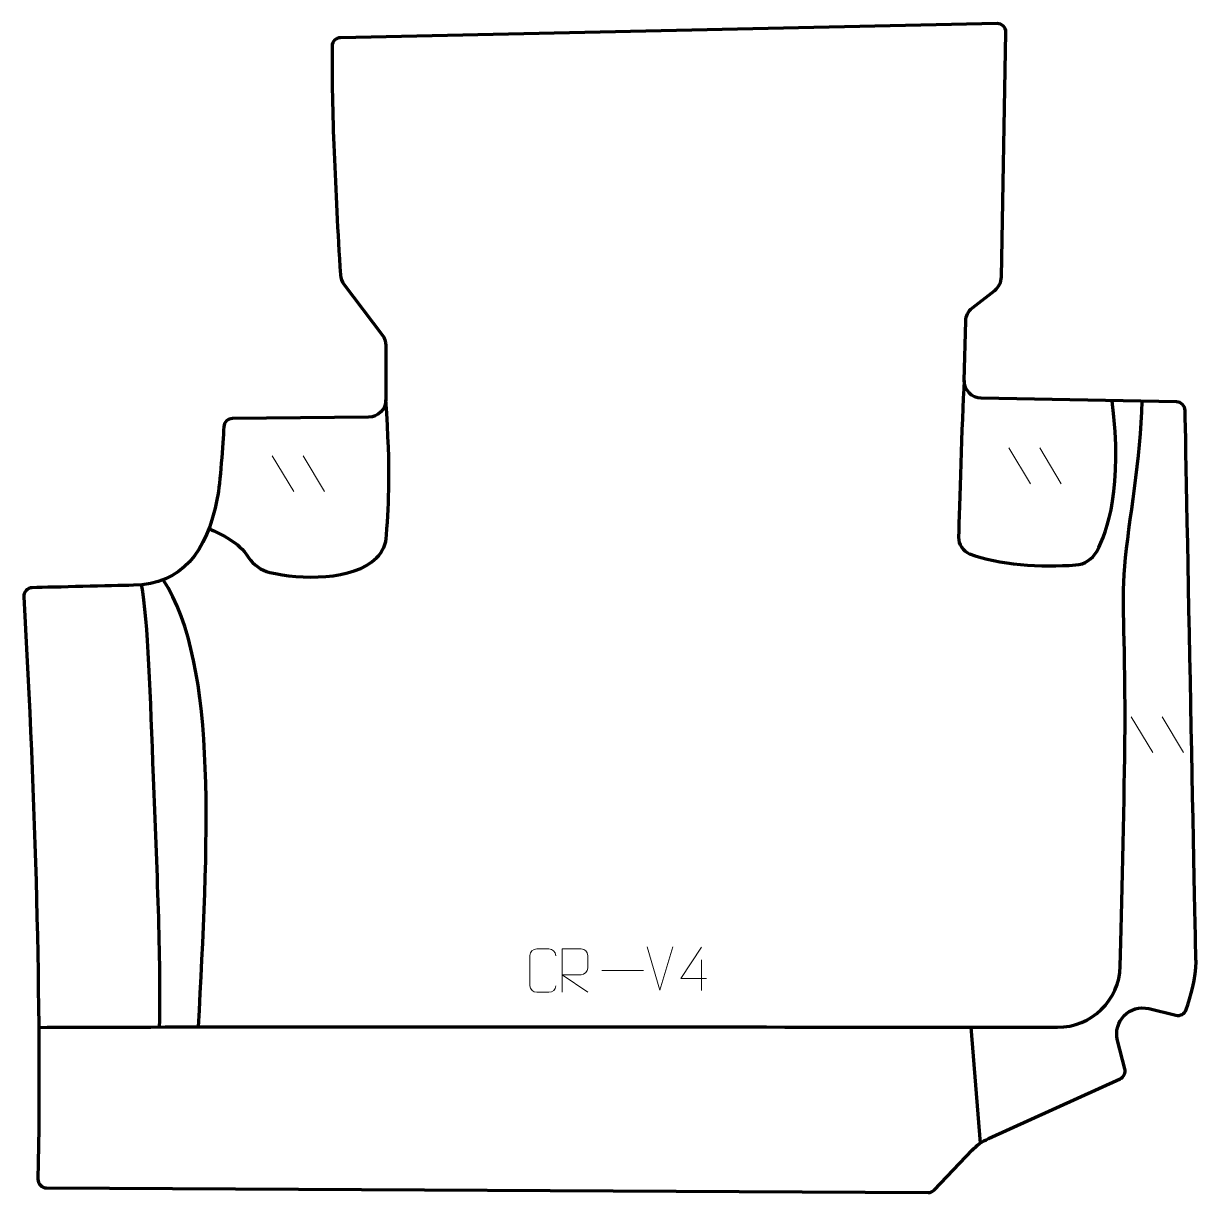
# Model space of a CAD drawing. Header units: millimetres. Extents: x -337 to 337, y -336 to 336.
import ezdxf

# ---------------------------------------------------------------- set-up
doc = ezdxf.new("R2010")
doc.units = ezdxf.units.MM
doc.header["$MEASUREMENT"] = 0
for name, color, linetype in [('layer 1', 7, 'Continuous'), ('layer 2', 7, 'Continuous'), ('layer 3', 7, 'Continuous')]:
    doc.layers.add(name, color=color, linetype=linetype)

msp = doc.modelspace()

# ---------------------------------------------------------------- linework, layer by layer
at = {"layer": 'layer 1', "color": 250, "lineweight": 9}
for points in [[(229.3682, 92.0431), (229.3682, 92.0431), (241.7325, 71.4988), (241.7325, 71.4988)], [(247.0981, 92.0431), (247.0981, 92.0431), (259.4624, 71.4988), (259.4624, 71.4988)], [(-194.0982, 87.5179), (-194.0982, 87.5179), (-181.7339, 66.9736), (-181.7339, 66.9736)], [(-176.3683, 87.5179), (-176.3683, 87.5179), (-164.004, 66.9736), (-164.004, 66.9736)], [(299.6898, -62.5187), (299.6898, -62.5187), (312.0541, -83.063), (312.0541, -83.063)], [(317.4197, -62.5187), (317.4197, -62.5187), (329.784, -83.063), (329.784, -83.063)], [(28.7813, -219.7301), (28.7813, -219.7301), (21.4595, -194.7765), (21.4595, -194.7765)], [(36.1032, -194.7765), (36.1032, -194.7765), (28.7814, -219.7301), (28.7814, -219.7301)], [(52.642, -202.2815), (52.642, -202.2815), (52.642, -219.9462), (52.642, -219.9462)], [(-4.6566, -208.3822), (-4.6566, -208.3822), (19.3214, -208.3822), (19.3214, -208.3822)]]:
    msp.add_open_spline(points, degree=3, dxfattribs=at)
for points, knots in [([(55.5861, -213.0426), (55.5861, -213.0426), (40.7644, -213.0426), (40.7644, -213.0426), (40.7644, -213.0426), (40.7644, -213.0426), (52.642, -194.9721), (52.642, -194.9721)], [0, 0, 0, 0, 0.33333333, 0.33333333, 0.33333333, 0.33333333, 1, 1, 1, 1]), ([(-31.0842, -217.0918), (-31.224, -219.4152), (-32.9012, -220.8948), (-35.0489, -220.9056), (-35.0489, -220.9056), (-37.3808, -220.9052), (-39.7127, -220.9052), (-42.0442, -220.9056), (-42.0442, -220.9056), (-43.9692, -221.011), (-45.9413, -219.1265), (-45.9301, -217.1092), (-45.9301, -217.1092), (-45.9297, -211.3391), (-45.9297, -205.5694), (-45.9301, -199.8001), (-45.9301, -199.8001), (-45.9259, -197.662), (-44.1792, -195.9428), (-42.0268, -195.9563), (-42.0268, -195.9563), (-39.7011, -195.9563), (-37.375, -195.9563), (-35.0489, -195.9563), (-35.0489, -195.9563), (-33.1023, -195.9208), (-31.1109, -197.4123), (-31.0842, -199.8499)], [0, 0, 0, 0, 0.125, 0.125, 0.125, 0.125, 0.25, 0.25, 0.25, 0.25, 0.375, 0.375, 0.375, 0.375, 0.5, 0.5, 0.5, 0.5, 0.625, 0.625, 0.625, 0.625, 0.75, 0.75, 0.75, 0.75, 1, 1, 1, 1]), ([(-27.3805, -220.9061), (-27.3805, -220.9061), (-27.3805, -195.9526), (-27.3805, -195.9526), (-27.3805, -195.9526), (-23.7857, -195.9526), (-20.1902, -195.9526), (-16.595, -195.9526), (-16.595, -195.9526), (-14.2697, -195.9903), (-12.7124, -197.4803), (-12.7165, -199.8467), (-12.7165, -199.8467), (-12.7169, -201.8822), (-12.7169, -204.9416), (-12.7165, -206.9776), (-12.7165, -206.9776), (-12.723, -208.8531), (-14.5353, -210.7949), (-16.5448, -210.814), (-16.5448, -210.814), (-16.5448, -210.814), (-27.3805, -210.814), (-27.3805, -210.814), (-27.3805, -210.814), (-27.3805, -210.814), (-12.7258, -220.9061), (-12.7258, -220.9061)], [0, 0, 0, 0, 0.125, 0.125, 0.125, 0.125, 0.25, 0.25, 0.25, 0.25, 0.375, 0.375, 0.375, 0.375, 0.5, 0.5, 0.5, 0.5, 0.625, 0.625, 0.625, 0.625, 0.75, 0.75, 0.75, 0.75, 1, 1, 1, 1])]:
    msp.add_open_spline(points, degree=3, knots=knots, dxfattribs=at)
at = {"layer": 'layer 2', "color": 230, "lineweight": 200}
msp.add_open_spline([(-328.7538, -328.2741), (-326.8155, -225.9323), (-330.2125, -113.0367), (-336.9301, 6.4291), (-336.9301, 6.4291), (-337.0882, 9.24), (-334.8854, 11.6265), (-332.0621, 11.6943), (-332.0621, 11.6943), (-319.325, 12.0008), (-286.5069, 12.7911), (-273.8661, 13.1043), (-273.8661, 13.1043), (-246.1015, 13.794), (-231.8401, 31.8294), (-225.6591, 63.1427), (-225.6591, 63.1427), (-223.9423, 71.8394), (-222.4989, 94.445), (-221.9327, 104.2466), (-221.9327, 104.2466), (-221.7817, 106.8631), (-219.6234, 108.9149), (-216.9948, 108.9428), (-216.9948, 108.9428), (-216.9948, 108.9428), (-138.735, 109.7767), (-138.735, 109.7767), (-138.735, 109.7767), (-133.2542, 109.8349), (-128.842, 114.2813), (-128.842, 119.7462), (-128.842, 119.7462), (-128.842, 119.7462), (-128.842, 151.014), (-128.842, 151.014), (-128.842, 151.014), (-128.842, 153.1832), (-129.5515, 155.2932), (-130.8626, 157.0239), (-130.8626, 157.0239), (-130.8626, 157.0239), (-152.9183, 186.1309), (-152.9183, 186.1309), (-152.9183, 186.1309), (-154.1062, 187.6983), (-154.804, 189.5828), (-154.9218, 191.5439), (-154.9218, 191.5439), (-157.8827, 240.731), (-160.0142, 286.6651), (-159.681, 322.936), (-159.681, 322.936), (-159.6565, 325.6302), (-157.4903, 327.8156), (-154.7888, 327.8735), (-154.7888, 327.8735), (-154.7888, 327.8735), (222.55, 335.9994), (222.55, 335.9994), (222.55, 335.9994), (225.3896, 336.0607), (227.7098, 333.7546), (227.6572, 330.9236), (227.6572, 330.9236), (227.6572, 330.9236), (225.0519, 190.2961), (225.0519, 190.2961), (225.0519, 190.2961), (224.9966, 187.2989), (223.5914, 184.4855), (221.2254, 182.6356), (221.2254, 182.6356), (221.2254, 182.6356), (208.355, 172.5715), (208.355, 172.5715), (208.355, 172.5715), (206.0055, 170.7343), (204.6021, 167.9459), (204.5295, 164.9695), (204.5295, 164.9695), (204.5295, 164.9695), (203.6944, 130.8326), (203.6944, 130.8326), (203.6944, 130.8326), (203.559, 125.3064), (207.9595, 120.7252), (213.5034, 120.6215), (213.5034, 120.6215), (213.5034, 120.6215), (325.7361, 118.5168), (325.7361, 118.5168), (325.7361, 118.5168), (328.4232, 118.4663), (330.5893, 116.3091), (330.6412, 113.6301), (330.6412, 113.6301), (331.3982, 74.4157), (336.5544, -192.2945), (336.9231, -203.334), (336.9231, -203.334), (337.2064, -211.7972), (333.4704, -224.2671), (331.2811, -230.7844), (331.2811, -230.7844), (330.4556, -233.2417), (327.8831, -234.6595), (325.3573, -234.0468), (325.3573, -234.0468), (325.3573, -234.0468), (309.8731, -230.2922), (309.8731, -230.2922), (309.8731, -230.2922), (298.8573, -227.6207), (288.9651, -237.6296), (291.8067, -248.5717), (291.8067, -248.5717), (291.8067, -248.5717), (296.0284, -264.8259), (296.0284, -264.8259), (296.0284, -264.8259), (296.6366, -267.1691), (295.4692, -269.6092), (293.2601, -270.6125), (293.2601, -270.6125), (293.2601, -270.6125), (217.5593, -304.983), (217.5593, -304.983), (217.5593, -304.983), (214.0298, -306.5856), (210.8452, -308.855), (208.1825, -311.6663), (208.1825, -311.6663), (208.1825, -311.6663), (186.6119, -334.4371), (186.6119, -334.4371), (186.6119, -334.4371), (185.6611, -335.4407), (184.3354, -336.0066), (182.9504, -335.9992), (182.9504, -335.9992), (182.9504, -335.9992), (-323.7814, -333.3558), (-323.7814, -333.3558), (-323.7814, -333.3558), (-326.5711, -333.3414), (-328.8063, -331.055), (-328.7538, -328.2741)], degree=3, knots=[0, 0, 0, 0, 0.02631579, 0.02631579, 0.02631579, 0.02631579, 0.05263158, 0.05263158, 0.05263158, 0.05263158, 0.07894737, 0.07894737, 0.07894737, 0.07894737, 0.10526316, 0.10526316, 0.10526316, 0.10526316, 0.13157895, 0.13157895, 0.13157895, 0.13157895, 0.15789474, 0.15789474, 0.15789474, 0.15789474, 0.18421053, 0.18421053, 0.18421053, 0.18421053, 0.21052632, 0.21052632, 0.21052632, 0.21052632, 0.23684211, 0.23684211, 0.23684211, 0.23684211, 0.26315789, 0.26315789, 0.26315789, 0.26315789, 0.28947368, 0.28947368, 0.28947368, 0.28947368, 0.31578947, 0.31578947, 0.31578947, 0.31578947, 0.34210526, 0.34210526, 0.34210526, 0.34210526, 0.36842105, 0.36842105, 0.36842105, 0.36842105, 0.39473684, 0.39473684, 0.39473684, 0.39473684, 0.42105263, 0.42105263, 0.42105263, 0.42105263, 0.44736842, 0.44736842, 0.44736842, 0.44736842, 0.47368421, 0.47368421, 0.47368421, 0.47368421, 0.5, 0.5, 0.5, 0.5, 0.52631579, 0.52631579, 0.52631579, 0.52631579, 0.55263158, 0.55263158, 0.55263158, 0.55263158, 0.57894737, 0.57894737, 0.57894737, 0.57894737, 0.60526316, 0.60526316, 0.60526316, 0.60526316, 0.63157895, 0.63157895, 0.63157895, 0.63157895, 0.65789474, 0.65789474, 0.65789474, 0.65789474, 0.68421053, 0.68421053, 0.68421053, 0.68421053, 0.71052632, 0.71052632, 0.71052632, 0.71052632, 0.73684211, 0.73684211, 0.73684211, 0.73684211, 0.76315789, 0.76315789, 0.76315789, 0.76315789, 0.78947368, 0.78947368, 0.78947368, 0.78947368, 0.81578947, 0.81578947, 0.81578947, 0.81578947, 0.84210526, 0.84210526, 0.84210526, 0.84210526, 0.86842105, 0.86842105, 0.86842105, 0.86842105, 0.89473684, 0.89473684, 0.89473684, 0.89473684, 0.92105263, 0.92105263, 0.92105263, 0.92105263, 0.94736842, 0.94736842, 0.94736842, 0.94736842, 1, 1, 1, 1], dxfattribs=at)
at = {"layer": 'layer 3', "color": 142, "lineweight": 200}
for points, knots in [([(203.6945, 130.8327), (202.204, 106.2148), (200.8748, 58.1101), (200.4243, 40.7537), (200.4243, 40.7537), (200.3149, 36.5384), (202.8662, 32.7242), (206.7891, 31.1776), (206.7891, 31.1776), (223.097, 24.7464), (248.1526, 23.3445), (267.7629, 24.7694), (267.7629, 24.7694), (272.8492, 25.1391), (277.3902, 28.076), (279.8342, 32.552), (279.8342, 32.552), (285.9927, 43.8317), (295.07, 69.7651), (288.7133, 118.8866)], [0, 0, 0, 0, 0.16666667, 0.16666667, 0.16666667, 0.16666667, 0.33333333, 0.33333333, 0.33333333, 0.33333333, 0.5, 0.5, 0.5, 0.5, 0.66666667, 0.66666667, 0.66666667, 0.66666667, 1, 1, 1, 1]), ([(-328.3276, -241.0594), (-228.8019, -240.4607), (141.2302, -240.8675), (257.3226, -241.0132), (257.3226, -241.0132), (276.8567, -241.0375), (292.8435, -225.4812), (293.3536, -205.9535), (293.3536, -205.9535), (294.2602, -171.2314), (295.5475, -117.7347), (295.9941, -78.4353), (295.9941, -78.4353), (296.7106, -15.3904), (293.845, -1.7781), (295.9941, 24.0131), (295.9941, 24.0131), (298.1436, 49.8044), (305.2923, 86.2371), (306.0166, 118.8867)], [0, 0, 0, 0, 0.16666667, 0.16666667, 0.16666667, 0.16666667, 0.33333333, 0.33333333, 0.33333333, 0.33333333, 0.5, 0.5, 0.5, 0.5, 0.66666667, 0.66666667, 0.66666667, 0.66666667, 1, 1, 1, 1]), ([(-230.4902, 45.6896), (-223.1157, 42.0087), (-213.584, 38.349), (-207.705, 29.1069), (-207.705, 29.1069), (-204.9431, 24.7653), (-200.5358, 21.7328), (-195.5359, 20.5185), (-195.5359, 20.5185), (-178.1305, 16.2912), (-147.5087, 15.635), (-134.094, 28.8589), (-134.094, 28.8589), (-130.6036, 32.2999), (-128.6016, 36.9732), (-128.3388, 41.8676), (-128.3388, 41.8676), (-127.2385, 62.3523), (-125.7505, 76.9965), (-128.8418, 119.7461)], [0, 0, 0, 0, 0.16666667, 0.16666667, 0.16666667, 0.16666667, 0.33333333, 0.33333333, 0.33333333, 0.33333333, 0.5, 0.5, 0.5, 0.5, 0.66666667, 0.66666667, 0.66666667, 0.66666667, 1, 1, 1, 1]), ([(-269.488, 13.7966), (-265.3587, -8.1462), (-264.3385, -50.8143), (-262.5344, -97.4617), (-262.5344, -97.4617), (-260.5962, -147.5851), (-258.0622, -202.3027), (-259.0655, -240.839)], [0, 0, 0, 0, 0.33333333, 0.33333333, 0.33333333, 0.33333333, 1, 1, 1, 1])]:
    msp.add_open_spline(points, degree=3, knots=knots, dxfattribs=at)
for points in [[(-236.4169, -240.8055), (-231.1775, -137.7599), (-224.6543, -32.86), (-256.7094, 16.313)], [(212.9343, -307.6014), (212.9343, -307.6014), (207.6384, -240.9543), (207.6384, -240.9543)]]:
    msp.add_open_spline(points, degree=3, dxfattribs=at)

doc.saveas('drawing.dxf')
